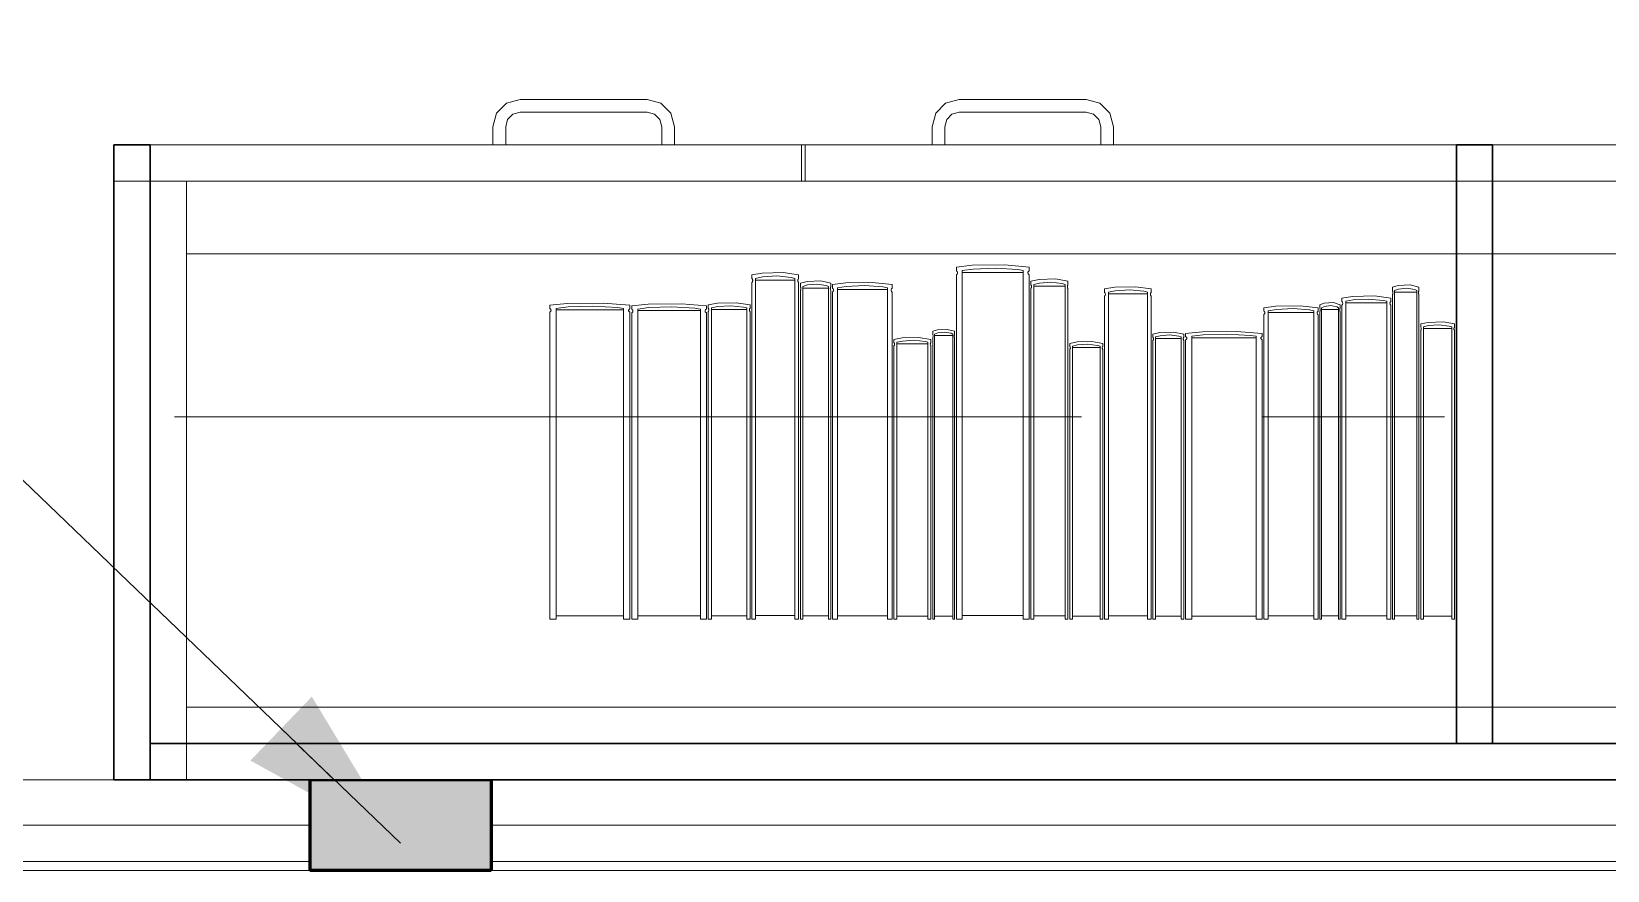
# Model space of a CAD drawing. Header units: inches. Extents: x -19 to 5698, y -728 to 92.
# Drawn here: x 232.367 to 233.235, y 29.7 to 30.162 of the extents above; entities that cross this region are included whole.
import ezdxf

# ---------------------------------------------------------------- set-up
doc = ezdxf.new("R2010")
doc.units = ezdxf.units.IN
doc.header["$MEASUREMENT"] = 0
doc.set_wipeout_variables(frame=1)
doc.linetypes.add('Punto & Raya', pattern=[0.65, 0.5, -0.075, 0, -0.075])
doc.linetypes.add('Wipeout_Contour', pattern=[1, 0, -1])
doc.layers.get('0').update_dxf_attribs({"color": 61})
for name, color, linetype in [('02 _ ARQ _ ALB _ Ejes Generales', 251, 'Continuous'), ('02 _ ARQ _ ZON _ Espacio.3D', 7, 'Continuous'), ('Acabado - Muros', 7, 'Continuous'), ('Interior - Mobiliario', 7, 'Continuous'), ('Notas - Etiquetas', 7, 'Continuous')]:
    doc.layers.add(name, color=color, linetype=linetype)
doc.dimstyles.new('Estilo_Generado__8', dxfattribs={"dimtxt": 0.18, "dimasz": 0.0912, "dimexe": 0.18, "dimexo": 0.0625, "dimgap": 0, "dimtad": 0, "dimtih": 1, "dimtoh": 1, "dimdec": 4, "dimzin": 0, "dimdsep": 46, "dimcen": 0.09, "dimadec": 0, "dimazin": 0, "dimtfac": 1, "dimtdec": 4, "dimtmove": 0, "dimatfit": 3, "dimldrblk": 'ARROWHEAD_5', "dimfxl": 1, "dimtolj": 1, "dimtzin": 0, "dimarcsym": 0})

# ---------------------------------------------------------------- blocks, each defined once
blk = doc.blocks.new('ARROWHEAD_5')
at = {"linetype": 'Continuous', "lineweight": 0}
blk.add_hatch(color=0, dxfattribs=at).paths.add_polyline_path([(-1, 0.2679), (0, 0), (-1, -0.2679)])
at = {"color": 0, "linetype": 'Continuous', "lineweight": 0}
blk.add_line((0, 0), (-1, 0), dxfattribs=at)

msp = doc.modelspace()

# ---------------------------------------------------------------- linework, layer by layer
at = {"layer": '02 _ ARQ _ ZON _ Espacio.3D', "color": 254, "linetype": 'Continuous', "lineweight": 0, "flags": 128}
msp.add_lwpolyline([(229.07002, 31), (229.57002, 31), (229.57002, 29.74994), (235.57003, 29.75), (235.57003, 30.2), (236.07002, 30.2), (236.07003, 30.7), (236.42005, 30.7), (236.42005, 31.89906), (237.77007, 31.89906), (237.77007, 32.9963), (236.42005, 32.9963), (236.42007, 39), (236.07002, 39), (236.07002, 39.4), (235.67002, 39.4), (235.66999, 39.7505), (229.57, 39.7505), (229.57002, 39), (229.07002, 39)], dxfattribs=at)
at = {"layer": 'Interior - Mobiliario', "color": 175, "linetype": 'Continuous', "lineweight": 13}
for p, q in [((232.62306, 30.11744), (232.62105, 30.10994)), ((232.62855, 30.12293), (232.62306, 30.11744)), ((232.63605, 30.12494), (232.62855, 30.12293)), ((232.63205, 30.11686), (232.63605, 30.11794)), ((232.70605, 30.12494), (232.63605, 30.12494)), ((232.63605, 30.11794), (232.70605, 30.11794)), ((232.71355, 30.12293), (232.70605, 30.12494)), ((232.70605, 30.11794), (232.71005, 30.11686)), ((232.71904, 30.11744), (232.71355, 30.12293)), ((232.72105, 30.10994), (232.71904, 30.11744)), ((232.86305, 30.10994), (232.86506, 30.11744)), ((232.86506, 30.11744), (232.87055, 30.12293)), ((232.87055, 30.12293), (232.87805, 30.12494)), ((232.87805, 30.11794), (232.87405, 30.11686)), ((232.87805, 30.12494), (232.94805, 30.12494)), ((232.94805, 30.11794), (232.87805, 30.11794)), ((232.94805, 30.12494), (232.95555, 30.12293)), ((232.95205, 30.11686), (232.94805, 30.11794)), ((232.95555, 30.12293), (232.96104, 30.11744)), ((232.96104, 30.11744), (232.96305, 30.10994)), ((232.62105, 30.10994), (232.62105, 30.09994)), ((232.62805, 30.10994), (232.62912, 30.11394)), ((232.62805, 30.09994), (232.62805, 30.10994)), ((232.62912, 30.11394), (232.63205, 30.11686)), ((232.71005, 30.11686), (232.71297, 30.11394)), ((232.71297, 30.11394), (232.71405, 30.10994)), ((232.71405, 30.10994), (232.71405, 30.09994)), ((232.72105, 30.09994), (232.72105, 30.10994)), ((232.86305, 30.09994), (232.86305, 30.10994)), ((232.87112, 30.11394), (232.87005, 30.10994)), ((232.87005, 30.10994), (232.87005, 30.09994)), ((232.87405, 30.11686), (232.87112, 30.11394)), ((232.95497, 30.11394), (232.95205, 30.11686)), ((232.95605, 30.10994), (232.95497, 30.11394)), ((232.95605, 30.09994), (232.95605, 30.10994)), ((232.96305, 30.10994), (232.96305, 30.09994)), ((232.62105, 30.09994), (232.62805, 30.09994)), ((232.71405, 30.09994), (232.72105, 30.09994)), ((232.79105, 30.09994), (232.79105, 30.07994)), ((232.79305, 30.09994), (232.79305, 30.07994)), ((232.87005, 30.09994), (232.86305, 30.09994)), ((232.96305, 30.09994), (232.95605, 30.09994)), ((232.43205, 29.76994), (232.43205, 30.07994)), ((232.43205, 30.07994), (233.89205, 30.07994)), ((232.45205, 30.03994), (232.45205, 30.07994)), ((232.45205, 29.78994), (232.45205, 30.03994)), ((232.87648, 30.0326), (232.88526, 30.03366)), ((232.87648, 30.03049), (232.87648, 30.0326)), ((232.87663, 30.03039), (232.87648, 30.03049)), ((232.87688, 30.03014), (232.87663, 30.03039)), ((232.87705, 30.02987), (232.87688, 30.03014)), ((232.88568, 30.03155), (232.87968, 30.03066)), ((232.87968, 30.03066), (232.87968, 29.83859)), ((232.88526, 30.03366), (232.90317, 30.03391)), ((232.89801, 30.03205), (232.88568, 30.03155)), ((232.91029, 30.03124), (232.89801, 30.03205)), ((232.90317, 30.03391), (232.91653, 30.0326)), ((232.91333, 30.03066), (232.91029, 30.03124)), ((232.91333, 29.83859), (232.91333, 30.03066)), ((232.91632, 30.03033), (232.91609, 30.03008)), ((232.91653, 30.03049), (232.91632, 30.03033)), ((232.91653, 30.0326), (232.91653, 30.03049)), ((232.76376, 30.02829), (232.7694, 30.02933)), ((232.76376, 30.02623), (232.76376, 30.02829)), ((232.76386, 30.02612), (232.76376, 30.02623)), ((232.76376, 30.02413), (232.76389, 30.02428)), ((232.76376, 29.83859), (232.76376, 30.02413)), ((232.76401, 30.02588), (232.76386, 30.02612)), ((232.76389, 30.02428), (232.76404, 30.02453)), ((232.76412, 30.02562), (232.76401, 30.02588)), ((232.76404, 30.02453), (232.76414, 30.02479)), ((232.76418, 30.02535), (232.76412, 30.02562)), ((232.76414, 30.02479), (232.76419, 30.02507)), ((232.76419, 30.02507), (232.76418, 30.02535)), ((232.76967, 30.02727), (232.76581, 30.0264)), ((232.76581, 30.0264), (232.76581, 29.83859)), ((232.76581, 30.02545), (232.78744, 30.02545)), ((232.7694, 30.02933), (232.78091, 30.02957)), ((232.77759, 30.02775), (232.76967, 30.02727)), ((232.78549, 30.02696), (232.77759, 30.02775)), ((232.78091, 30.02957), (232.7895, 30.02829)), ((232.78744, 30.0264), (232.78549, 30.02696)), ((232.78744, 29.83859), (232.78744, 30.0264)), ((232.78911, 30.02556), (232.78907, 30.02529)), ((232.78907, 30.02529), (232.78907, 30.02501)), ((232.78907, 30.02501), (232.78913, 30.02473)), ((232.78921, 30.02583), (232.78911, 30.02556)), ((232.78913, 30.02473), (232.78924, 30.02447)), ((232.78936, 30.02607), (232.78921, 30.02583)), ((232.78924, 30.02447), (232.7894, 30.02423)), ((232.7895, 30.02623), (232.78936, 30.02607)), ((232.7894, 30.02423), (232.7895, 30.02413)), ((232.7895, 30.02829), (232.7895, 30.02623)), ((232.7895, 30.02413), (232.7895, 29.83859)), ((232.7905, 30.02375), (232.79417, 30.02476)), ((232.7905, 30.02174), (232.7905, 30.02375)), ((232.79056, 30.02163), (232.7905, 30.02174)), ((232.79066, 30.0214), (232.79056, 30.02163)), ((232.79435, 30.02275), (232.79184, 30.0219)), ((232.79184, 30.0219), (232.79184, 29.83859)), ((232.79417, 30.02476), (232.80167, 30.02499)), ((232.79951, 30.02322), (232.79435, 30.02275)), ((232.80465, 30.02245), (232.79951, 30.02322)), ((232.80167, 30.02499), (232.80726, 30.02375)), ((232.80592, 30.0219), (232.80465, 30.02245)), ((232.80592, 29.83859), (232.80592, 30.0219)), ((232.80717, 30.02158), (232.80708, 30.02135)), ((232.80726, 30.02174), (232.80717, 30.02158)), ((232.80726, 30.02375), (232.80726, 30.02174)), ((232.80826, 30.02293), (232.81546, 30.02394)), ((232.80826, 30.02093), (232.80826, 30.02293)), ((232.8158, 30.02194), (232.81089, 30.02109)), ((232.81546, 30.02394), (232.83012, 30.02417)), ((232.82589, 30.02241), (232.8158, 30.02194)), ((232.83595, 30.02164), (232.82589, 30.02241)), ((232.83012, 30.02417), (232.84106, 30.02293)), ((232.83844, 30.02109), (232.83595, 30.02164)), ((232.84106, 30.02293), (232.84106, 30.02093)), ((232.87648, 30.02835), (232.87669, 30.0285)), ((232.87648, 29.83859), (232.87648, 30.02835)), ((232.87669, 30.0285), (232.87692, 30.02875)), ((232.87692, 30.02875), (232.87707, 30.02903)), ((232.87714, 30.02959), (232.87705, 30.02987)), ((232.87707, 30.02903), (232.87715, 30.02931)), ((232.87715, 30.02931), (232.87714, 30.02959)), ((232.87968, 30.02969), (232.91333, 30.02969)), ((232.91594, 30.02981), (232.91586, 30.02953)), ((232.91586, 30.02953), (232.91587, 30.02924)), ((232.91587, 30.02924), (232.91596, 30.02896)), ((232.91609, 30.03008), (232.91594, 30.02981)), ((232.91596, 30.02896), (232.91613, 30.0287)), ((232.91613, 30.0287), (232.91638, 30.02845)), ((232.91638, 30.02845), (232.91653, 30.02835)), ((232.91653, 30.02835), (232.91653, 29.83859)), ((232.91753, 30.02483), (232.92202, 30.02585)), ((232.91753, 30.02281), (232.91753, 30.02483)), ((232.91761, 30.02271), (232.91753, 30.02281)), ((232.91774, 30.02247), (232.91761, 30.02271)), ((232.91782, 30.02221), (232.91774, 30.02247)), ((232.91787, 30.02194), (232.91782, 30.02221)), ((232.91784, 30.0214), (232.91787, 30.02167)), ((232.91787, 30.02167), (232.91787, 30.02194)), ((232.92223, 30.02383), (232.91917, 30.02297)), ((232.91917, 30.02297), (232.91917, 29.83859)), ((232.91917, 30.02204), (232.93635, 30.02204)), ((232.92202, 30.02585), (232.93116, 30.02608)), ((232.92852, 30.0243), (232.92223, 30.02383)), ((232.93479, 30.02352), (232.92852, 30.0243)), ((232.93116, 30.02608), (232.93798, 30.02483)), ((232.93635, 30.02297), (232.93479, 30.02352)), ((232.93635, 29.83859), (232.93635, 30.02297)), ((232.93768, 30.02216), (232.93764, 30.02188)), ((232.93764, 30.02188), (232.93764, 30.02161)), ((232.93764, 30.02161), (232.93769, 30.02134)), ((232.93775, 30.02241), (232.93768, 30.02216)), ((232.93787, 30.02266), (232.93775, 30.02241)), ((232.93798, 30.02281), (232.93787, 30.02266)), ((232.93798, 30.02483), (232.93798, 30.02281)), ((232.95817, 30.02058), (232.9638, 30.02158)), ((232.9638, 30.02158), (232.97527, 30.0218)), ((232.97527, 30.0218), (232.98383, 30.02058)), ((233.11688, 30.02152), (233.12006, 30.02252)), ((233.11688, 30.01953), (233.11688, 30.02152)), ((233.12006, 30.02252), (233.12656, 30.02275)), ((233.12656, 30.02275), (233.1314, 30.02152)), ((233.1314, 30.02152), (233.1314, 30.01953)), ((232.66201, 30.0125), (232.68177, 30.01272)), ((232.68177, 30.01272), (232.6965, 30.01156)), ((232.73966, 30.0118), (232.74473, 30.01275)), ((232.74473, 30.01275), (232.75505, 30.01296)), ((232.75505, 30.01296), (232.76276, 30.0118)), ((232.7905, 30.01969), (232.79059, 30.01984)), ((232.7905, 29.83859), (232.7905, 30.01969)), ((232.79059, 30.01984), (232.79068, 30.02008)), ((232.79073, 30.02115), (232.79066, 30.0214)), ((232.79068, 30.02008), (232.79075, 30.02034)), ((232.79077, 30.02088), (232.79073, 30.02115)), ((232.79075, 30.02034), (232.79078, 30.0206)), ((232.79078, 30.0206), (232.79077, 30.02088)), ((232.79184, 30.02097), (232.80592, 30.02097)), ((232.80701, 30.02109), (232.80698, 30.02082)), ((232.80698, 30.02082), (232.80699, 30.02054)), ((232.80699, 30.02054), (232.80702, 30.02028)), ((232.80708, 30.02135), (232.80701, 30.02109)), ((232.80702, 30.02028), (232.8071, 30.02002)), ((232.8071, 30.02002), (232.8072, 30.01979)), ((232.8072, 30.01979), (232.80726, 30.01969)), ((232.80726, 30.01969), (232.80726, 29.83859)), ((232.80839, 30.02083), (232.80826, 30.02093)), ((232.80826, 30.01889), (232.80844, 30.01904)), ((232.80826, 29.83859), (232.80826, 30.01889)), ((232.80859, 30.02059), (232.80839, 30.02083)), ((232.80844, 30.01904), (232.80863, 30.01928)), ((232.80873, 30.02034), (232.80859, 30.02059)), ((232.80863, 30.01928), (232.80875, 30.01953)), ((232.8088, 30.02007), (232.80873, 30.02034)), ((232.80875, 30.01953), (232.80881, 30.0198)), ((232.80881, 30.0198), (232.8088, 30.02007)), ((232.81089, 30.02109), (232.81089, 29.83859)), ((232.81089, 30.02017), (232.83844, 30.02017)), ((232.83844, 29.83859), (232.83844, 30.02109)), ((232.84057, 30.02028), (232.84051, 30.02001)), ((232.84051, 30.02001), (232.84052, 30.01974)), ((232.84052, 30.01974), (232.8406, 30.01948)), ((232.8407, 30.02054), (232.84057, 30.02028)), ((232.8406, 30.01948), (232.84073, 30.01922)), ((232.84088, 30.02078), (232.8407, 30.02054)), ((232.84073, 30.01922), (232.84093, 30.01899)), ((232.84106, 30.02093), (232.84088, 30.02078)), ((232.84093, 30.01899), (232.84106, 30.01889)), ((232.84106, 30.01889), (232.84106, 29.83859)), ((232.91753, 30.02075), (232.91764, 30.0209)), ((232.91753, 29.83859), (232.91753, 30.02075)), ((232.91764, 30.0209), (232.91776, 30.02114)), ((232.91776, 30.02114), (232.91784, 30.0214)), ((232.93769, 30.02134), (232.93778, 30.02108)), ((232.93778, 30.02108), (232.9379, 30.02085)), ((232.9379, 30.02085), (232.93798, 30.02075)), ((232.93798, 30.02075), (232.93798, 29.83859)), ((232.95817, 30.0186), (232.95817, 30.02058)), ((232.95827, 30.0185), (232.95817, 30.0186)), ((232.95817, 30.01659), (232.95831, 30.01674)), ((232.95817, 29.83859), (232.95817, 30.01659)), ((232.95843, 30.01827), (232.95827, 30.0185)), ((232.95831, 30.01674), (232.95846, 30.01697)), ((232.95854, 30.01802), (232.95843, 30.01827)), ((232.95846, 30.01697), (232.95856, 30.01722)), ((232.9586, 30.01776), (232.95854, 30.01802)), ((232.95856, 30.01722), (232.9586, 30.01749)), ((232.9586, 30.01749), (232.9586, 30.01776)), ((232.96407, 30.0196), (232.96023, 30.01876)), ((232.96023, 30.01876), (232.96023, 29.83859)), ((232.96023, 30.01785), (232.98178, 30.01785)), ((232.97197, 30.02006), (232.96407, 30.0196)), ((232.97983, 30.0193), (232.97197, 30.02006)), ((232.98178, 30.01876), (232.97983, 30.0193)), ((232.98178, 29.83859), (232.98178, 30.01876)), ((232.98345, 30.01796), (232.9834, 30.0177)), ((232.9834, 30.0177), (232.98341, 30.01743)), ((232.98341, 30.01743), (232.98346, 30.01717)), ((232.98354, 30.01822), (232.98345, 30.01796)), ((232.98346, 30.01717), (232.98357, 30.01692)), ((232.98369, 30.01845), (232.98354, 30.01822)), ((232.98357, 30.01692), (232.98373, 30.01669)), ((232.98383, 30.0186), (232.98369, 30.01845)), ((232.98373, 30.01669), (232.98383, 30.01659)), ((232.98383, 30.02058), (232.98383, 30.0186)), ((232.98383, 30.01659), (232.98383, 29.83859)), ((233.07684, 30.01186), (233.07928, 30.01281)), ((233.07928, 30.01281), (233.08425, 30.01303)), ((233.08425, 30.01303), (233.08795, 30.01186)), ((233.08895, 30.01551), (233.09486, 30.01648)), ((233.08895, 30.01359), (233.08895, 30.01551)), ((233.08906, 30.01349), (233.08895, 30.01359)), ((233.08922, 30.01327), (233.08906, 30.01349)), ((233.08933, 30.01302), (233.08922, 30.01327)), ((233.0894, 30.01277), (233.08933, 30.01302)), ((233.0894, 30.01251), (233.0894, 30.01277)), ((233.09514, 30.01456), (233.09111, 30.01374)), ((233.09111, 30.01374), (233.09111, 29.83859)), ((233.09111, 29.84036), (233.09111, 30.01286)), ((233.09111, 30.01286), (233.11373, 30.01286)), ((233.09486, 30.01648), (233.1069, 30.0167)), ((233.10343, 30.01501), (233.09514, 30.01456)), ((233.11168, 30.01427), (233.10343, 30.01501)), ((233.1069, 30.0167), (233.11588, 30.01551)), ((233.11373, 30.01374), (233.11168, 30.01427)), ((233.11373, 29.83859), (233.11373, 30.01374)), ((233.11373, 30.01286), (233.11373, 29.84036)), ((233.11548, 30.01297), (233.11543, 30.01271)), ((233.11558, 30.01322), (233.11548, 30.01297)), ((233.11574, 30.01344), (233.11558, 30.01322)), ((233.11588, 30.01359), (233.11574, 30.01344)), ((233.11588, 30.01551), (233.11588, 30.01359)), ((233.11694, 30.01943), (233.11688, 30.01953)), ((233.11688, 30.01751), (233.11696, 30.01766)), ((233.11688, 29.83859), (233.11688, 30.01751)), ((233.11702, 30.0192), (233.11694, 30.01943)), ((233.11696, 30.01766), (233.11704, 30.01789)), ((233.11709, 30.01895), (233.11702, 30.0192)), ((233.11704, 30.01789), (233.1171, 30.01815)), ((233.11712, 30.01869), (233.11709, 30.01895)), ((233.1171, 30.01815), (233.11712, 30.01842)), ((233.11712, 30.01842), (233.11712, 30.01869)), ((233.12022, 30.02053), (233.11804, 30.01969)), ((233.11804, 30.01969), (233.11804, 29.83859)), ((233.11804, 30.01878), (233.13024, 30.01878)), ((233.12469, 30.021), (233.12022, 30.02053)), ((233.12914, 30.02024), (233.12469, 30.021)), ((233.13024, 30.01969), (233.12914, 30.02024)), ((233.13024, 29.83859), (233.13024, 30.01969)), ((233.13118, 30.01889), (233.13116, 30.01863)), ((233.13116, 30.01863), (233.13116, 30.01836)), ((233.13116, 30.01836), (233.13119, 30.01809)), ((233.13124, 30.01915), (233.13118, 30.01889)), ((233.13119, 30.01809), (233.13125, 30.01784)), ((233.13132, 30.01938), (233.13124, 30.01915)), ((233.13125, 30.01784), (233.13134, 30.01761)), ((233.1314, 30.01953), (233.13132, 30.01938)), ((233.13134, 30.01761), (233.1314, 30.01751)), ((233.1314, 30.01751), (233.1314, 29.83859)), ((232.65232, 30.01156), (232.66201, 30.0125)), ((232.65232, 30.00968), (232.65232, 30.01156)), ((232.65249, 30.00958), (232.65232, 30.00968)), ((232.65232, 30.00776), (232.65256, 30.0079)), ((232.65232, 29.83859), (232.65232, 30.00776)), ((232.65276, 30.00936), (232.65249, 30.00958)), ((232.65256, 30.0079), (232.65281, 30.00813)), ((232.65295, 30.00913), (232.65276, 30.00936)), ((232.65281, 30.00813), (232.65298, 30.00837)), ((232.65305, 30.00888), (232.65295, 30.00913)), ((232.65298, 30.00837), (232.65306, 30.00862)), ((232.65306, 30.00862), (232.65305, 30.00888)), ((232.66247, 30.01062), (232.65586, 30.00983)), ((232.65586, 30.00983), (232.65586, 29.83859)), ((232.65586, 30.00896), (232.69297, 30.00896)), ((232.67607, 30.01106), (232.66247, 30.01062)), ((232.68962, 30.01034), (232.67607, 30.01106)), ((232.69297, 30.00983), (232.68962, 30.01034)), ((232.69297, 29.83859), (232.69297, 30.00983)), ((232.69585, 30.00907), (232.69577, 30.00882)), ((232.69577, 30.00882), (232.69578, 30.00856)), ((232.69578, 30.00856), (232.69588, 30.00831)), ((232.69602, 30.00931), (232.69585, 30.00907)), ((232.69588, 30.00831), (232.69606, 30.00808)), ((232.69627, 30.00954), (232.69602, 30.00931)), ((232.69606, 30.00808), (232.69633, 30.00786)), ((232.6965, 30.00968), (232.69627, 30.00954)), ((232.69633, 30.00786), (232.6965, 30.00776)), ((232.6965, 30.01156), (232.6965, 30.00968)), ((232.6965, 30.00776), (232.6965, 29.83859)), ((232.6975, 30.01121), (232.70653, 30.01216)), ((232.6975, 30.00933), (232.6975, 30.01121)), ((232.69766, 30.00924), (232.6975, 30.00933)), ((232.6975, 30.00742), (232.69773, 30.00756)), ((232.6975, 29.83859), (232.6975, 30.00742)), ((232.69791, 30.00902), (232.69766, 30.00924)), ((232.69773, 30.00756), (232.69796, 30.00779)), ((232.69809, 30.00878), (232.69791, 30.00902)), ((232.69796, 30.00779), (232.69812, 30.00803)), ((232.69818, 30.00853), (232.69809, 30.00878)), ((232.69812, 30.00803), (232.69819, 30.00828)), ((232.69819, 30.00828), (232.69818, 30.00853)), ((232.70696, 30.01028), (232.7008, 30.00949)), ((232.7008, 30.00949), (232.7008, 29.83859)), ((232.7008, 30.00862), (232.73537, 30.00862)), ((232.70653, 30.01216), (232.72494, 30.01237)), ((232.71963, 30.01072), (232.70696, 30.01028)), ((232.73225, 30.01), (232.71963, 30.01072)), ((232.72494, 30.01237), (232.73866, 30.01121)), ((232.73537, 30.00949), (232.73225, 30.01)), ((232.73537, 29.83859), (232.73537, 30.00949)), ((232.73805, 30.00873), (232.73797, 30.00848)), ((232.73797, 30.00848), (232.73798, 30.00822)), ((232.73798, 30.00822), (232.73808, 30.00797)), ((232.73821, 30.00897), (232.73805, 30.00873)), ((232.73808, 30.00797), (232.73825, 30.00774)), ((232.73844, 30.00919), (232.73821, 30.00897)), ((232.73825, 30.00774), (232.7385, 30.00752)), ((232.73866, 30.00933), (232.73844, 30.00919)), ((232.7385, 30.00752), (232.73866, 30.00742)), ((232.73866, 30.01121), (232.73866, 30.00933)), ((232.73866, 30.00742), (232.73866, 29.83859)), ((232.73966, 30.00992), (232.73966, 30.0118)), ((232.73975, 30.00982), (232.73966, 30.00992)), ((232.73966, 30.008), (232.73979, 30.00814)), ((232.73966, 29.83859), (232.73966, 30.008)), ((232.73989, 30.0096), (232.73975, 30.00982)), ((232.73979, 30.00814), (232.73992, 30.00836)), ((232.73999, 30.00936), (232.73989, 30.0096)), ((232.73992, 30.00836), (232.74001, 30.00861)), ((232.74004, 30.00911), (232.73999, 30.00936)), ((232.74001, 30.00861), (232.74005, 30.00886)), ((232.74005, 30.00886), (232.74004, 30.00911)), ((232.74497, 30.01086), (232.74151, 30.01007)), ((232.74151, 30.01007), (232.74151, 29.83859)), ((232.74151, 30.0092), (232.76091, 30.0092)), ((232.75208, 30.0113), (232.74497, 30.01086)), ((232.75916, 30.01058), (232.75208, 30.0113)), ((232.76091, 30.01007), (232.75916, 30.01058)), ((232.76091, 29.83859), (232.76091, 30.01007)), ((232.76241, 30.00931), (232.76237, 30.00906)), ((232.76237, 30.00906), (232.76237, 30.0088)), ((232.76237, 30.0088), (232.76243, 30.00855)), ((232.7625, 30.00955), (232.76241, 30.00931)), ((232.76243, 30.00855), (232.76253, 30.00831)), ((232.76263, 30.00977), (232.7625, 30.00955)), ((232.76253, 30.00831), (232.76267, 30.00809)), ((232.76276, 30.00992), (232.76263, 30.00977)), ((232.76267, 30.00809), (232.76276, 30.008)), ((232.76276, 30.0118), (232.76276, 30.00992)), ((232.76276, 30.008), (232.76276, 29.83859)), ((233.046, 30.01019), (233.05255, 30.01113)), ((233.046, 30.00833), (233.046, 30.01019)), ((233.04612, 30.00823), (233.046, 30.00833)), ((233.046, 30.00643), (233.04616, 30.00657)), ((233.046, 29.83859), (233.046, 30.00643)), ((233.0463, 30.00801), (233.04612, 30.00823)), ((233.04616, 30.00657), (233.04633, 30.00679)), ((233.04643, 30.00778), (233.0463, 30.00801)), ((233.04633, 30.00679), (233.04645, 30.00703)), ((233.04649, 30.00753), (233.04643, 30.00778)), ((233.04645, 30.00703), (233.0465, 30.00728)), ((233.0465, 30.00728), (233.04649, 30.00753)), ((233.05286, 30.00926), (233.04839, 30.00848)), ((233.04839, 30.00848), (233.04839, 29.83859)), ((233.04839, 30.00762), (233.07345, 30.00762)), ((233.05255, 30.01113), (233.06589, 30.01134)), ((233.06204, 30.0097), (233.05286, 30.00926)), ((233.07119, 30.00898), (233.06204, 30.0097)), ((233.06589, 30.01134), (233.07584, 30.01019)), ((233.07345, 30.00848), (233.07119, 30.00898)), ((233.07345, 29.83859), (233.07345, 30.00848)), ((233.07539, 30.00772), (233.07534, 30.00747)), ((233.07534, 30.00747), (233.07535, 30.00722)), ((233.07535, 30.00722), (233.07541, 30.00697)), ((233.07551, 30.00796), (233.07539, 30.00772)), ((233.07541, 30.00697), (233.07554, 30.00674)), ((233.07568, 30.00818), (233.07551, 30.00796)), ((233.07554, 30.00674), (233.07572, 30.00652)), ((233.07584, 30.00833), (233.07568, 30.00818)), ((233.07572, 30.00652), (233.07584, 30.00643)), ((233.07584, 30.01019), (233.07584, 30.00833)), ((233.07584, 30.00643), (233.07584, 29.83859)), ((233.07684, 30.00998), (233.07684, 30.01186)), ((233.07688, 30.00988), (233.07684, 30.00998)), ((233.07684, 30.00806), (233.0769, 30.0082)), ((233.07684, 29.83859), (233.07684, 30.00806)), ((233.07695, 30.00967), (233.07688, 30.00988)), ((233.0769, 30.0082), (233.07696, 30.00843)), ((233.077, 30.00943), (233.07695, 30.00967)), ((233.07696, 30.00843), (233.077, 30.00867)), ((233.07702, 30.00918), (233.077, 30.00943)), ((233.077, 30.00867), (233.07702, 30.00892)), ((233.07702, 30.00892), (233.07702, 30.00918)), ((233.07939, 30.01093), (233.07773, 30.01013)), ((233.07773, 30.01013), (233.07773, 29.83859)), ((233.07773, 30.00927), (233.08706, 30.00927)), ((233.08281, 30.01137), (233.07939, 30.01093)), ((233.08622, 30.01065), (233.08281, 30.01137)), ((233.08706, 30.01013), (233.08622, 30.01065)), ((233.08706, 29.83859), (233.08706, 30.01013)), ((233.08779, 30.00937), (233.08777, 30.00912)), ((233.08777, 30.00912), (233.08777, 30.00887)), ((233.08777, 30.00887), (233.08779, 30.00861)), ((233.08783, 30.00961), (233.08779, 30.00937)), ((233.08779, 30.00861), (233.08784, 30.00838)), ((233.08789, 30.00984), (233.08783, 30.00961)), ((233.08784, 30.00838), (233.08791, 30.00816)), ((233.08795, 30.00998), (233.08789, 30.00984)), ((233.08791, 30.00816), (233.08795, 30.00806)), ((233.08795, 30.01186), (233.08795, 30.00998)), ((233.08795, 30.00806), (233.08795, 29.83859)), ((233.08895, 30.01163), (233.0891, 30.01178)), ((233.08895, 29.83859), (233.08895, 30.01163)), ((233.0891, 30.01178), (233.08925, 30.012)), ((233.08925, 30.012), (233.08935, 30.01225)), ((233.08935, 30.01225), (233.0894, 30.01251)), ((233.11543, 30.01271), (233.11544, 30.01245)), ((233.11544, 30.01245), (233.1155, 30.01219)), ((233.1155, 30.01219), (233.11561, 30.01195)), ((233.11561, 30.01195), (233.11578, 30.01173)), ((233.11578, 30.01173), (233.11588, 30.01163)), ((233.11588, 30.01163), (233.11588, 29.83859)), ((232.86344, 29.99722), (232.86608, 29.99809)), ((232.86344, 29.9955), (232.86344, 29.99722)), ((232.86349, 29.99541), (232.86344, 29.9955)), ((232.86356, 29.99521), (232.86349, 29.99541)), ((232.86621, 29.99636), (232.8644, 29.99563)), ((232.8644, 29.99563), (232.8644, 29.83859)), ((232.86608, 29.99809), (232.87146, 29.99828)), ((232.86991, 29.99677), (232.86621, 29.99636)), ((232.8736, 29.9961), (232.86991, 29.99677)), ((232.87146, 29.99828), (232.87548, 29.99722)), ((232.87452, 29.99563), (232.8736, 29.9961)), ((232.87452, 29.83859), (232.87452, 29.99563)), ((232.87541, 29.99536), (232.87534, 29.99516)), ((232.87548, 29.9955), (232.87541, 29.99536)), ((232.87548, 29.99722), (232.87548, 29.9955)), ((232.98483, 29.99565), (232.98855, 29.99651)), ((232.98483, 29.99394), (232.98483, 29.99565)), ((232.98855, 29.99651), (232.99615, 29.9967)), ((232.99615, 29.9967), (233.00181, 29.99565)), ((233.00181, 29.99565), (233.00181, 29.99394)), ((233.00281, 29.99603), (233.01206, 29.99689)), ((233.00281, 29.99432), (233.00281, 29.99603)), ((233.01206, 29.99689), (233.03093, 29.99709)), ((233.02549, 29.99558), (233.0125, 29.99518)), ((233.03843, 29.99492), (233.02549, 29.99558)), ((233.03093, 29.99709), (233.045, 29.99603)), ((233.045, 29.99603), (233.045, 29.99432)), ((233.1324, 30.00127), (233.13649, 30.00216)), ((233.1324, 29.99951), (233.1324, 30.00127)), ((233.13247, 29.99942), (233.1324, 29.99951)), ((233.1324, 29.9977), (233.1325, 29.99784)), ((233.1324, 29.83859), (233.1324, 29.9977)), ((233.13259, 29.99921), (233.13247, 29.99942)), ((233.1325, 29.99784), (233.13261, 29.99805)), ((233.13266, 29.99899), (233.13259, 29.99921)), ((233.13261, 29.99805), (233.13268, 29.99827)), ((233.13271, 29.99875), (233.13266, 29.99899)), ((233.13268, 29.99827), (233.13271, 29.99851)), ((233.13271, 29.99851), (233.13271, 29.99875)), ((233.13668, 30.00039), (233.13389, 29.99965)), ((233.13389, 29.99965), (233.13389, 29.83859)), ((233.13649, 30.00216), (233.14483, 30.00237)), ((233.14242, 30.00081), (233.13668, 30.00039)), ((232.84206, 29.99271), (232.84653, 29.99355)), ((232.84206, 29.99103), (232.84206, 29.99271)), ((232.84214, 29.99095), (232.84206, 29.99103)), ((232.84206, 29.98932), (232.84217, 29.98945)), ((232.84206, 29.83859), (232.84206, 29.98932)), ((232.84226, 29.99075), (232.84214, 29.99095)), ((232.84217, 29.98945), (232.84229, 29.98965)), ((232.84235, 29.99054), (232.84226, 29.99075)), ((232.84229, 29.98965), (232.84236, 29.98987)), ((232.8424, 29.99032), (232.84235, 29.99054)), ((232.84236, 29.98987), (232.8424, 29.99009)), ((232.8424, 29.99009), (232.8424, 29.99032)), ((232.84674, 29.99187), (232.84369, 29.99117)), ((232.84369, 29.99117), (232.84369, 29.83859)), ((232.84369, 29.9904), (232.86081, 29.9904)), ((232.84653, 29.99355), (232.85564, 29.99374)), ((232.85302, 29.99227), (232.84674, 29.99187)), ((232.85926, 29.99162), (232.85302, 29.99227)), ((232.85564, 29.99374), (232.86244, 29.99271)), ((232.86081, 29.99117), (232.85926, 29.99162)), ((232.86081, 29.83859), (232.86081, 29.99117)), ((232.86214, 29.99049), (232.8621, 29.99027)), ((232.8621, 29.99027), (232.8621, 29.99004)), ((232.8621, 29.99004), (232.86215, 29.98982)), ((232.86221, 29.99071), (232.86214, 29.99049)), ((232.86215, 29.98982), (232.86224, 29.9896)), ((232.86233, 29.9909), (232.86221, 29.99071)), ((232.86224, 29.9896), (232.86236, 29.98941)), ((232.86244, 29.99103), (232.86233, 29.9909)), ((232.86236, 29.98941), (232.86244, 29.98932)), ((232.86244, 29.99271), (232.86244, 29.99103)), ((232.86244, 29.98932), (232.86244, 29.83859)), ((232.86344, 29.99374), (232.8635, 29.99387)), ((232.86344, 29.83859), (232.86344, 29.99374)), ((232.8635, 29.99387), (232.86357, 29.99407)), ((232.86361, 29.99499), (232.86356, 29.99521)), ((232.86357, 29.99407), (232.86362, 29.99429)), ((232.86364, 29.99476), (232.86361, 29.99499)), ((232.86362, 29.99429), (232.86364, 29.99453)), ((232.86364, 29.99453), (232.86364, 29.99476)), ((232.8644, 29.99484), (232.87452, 29.99484)), ((232.8753, 29.99494), (232.87528, 29.99471)), ((232.87528, 29.99471), (232.87528, 29.99447)), ((232.87528, 29.99447), (232.87531, 29.99424)), ((232.87534, 29.99516), (232.8753, 29.99494)), ((232.87531, 29.99424), (232.87536, 29.99403)), ((232.87536, 29.99403), (232.87543, 29.99383)), ((232.87543, 29.99383), (232.87548, 29.99374)), ((232.87548, 29.99374), (232.87548, 29.83859)), ((232.93898, 29.99055), (232.94297, 29.99138)), ((232.93898, 29.98889), (232.93898, 29.99055)), ((232.93905, 29.98881), (232.93898, 29.98889)), ((232.93898, 29.98721), (232.93908, 29.98734)), ((232.93898, 29.83859), (232.93898, 29.98721)), ((232.93916, 29.98862), (232.93905, 29.98881)), ((232.93908, 29.98734), (232.93918, 29.98753)), ((232.93924, 29.98841), (232.93916, 29.98862)), ((232.93918, 29.98753), (232.93925, 29.98774)), ((232.93928, 29.98819), (232.93924, 29.98841)), ((232.93925, 29.98774), (232.93929, 29.98796)), ((232.93929, 29.98796), (232.93928, 29.98819)), ((232.94316, 29.98972), (232.94044, 29.98903)), ((232.94044, 29.98903), (232.94044, 29.83859)), ((232.94044, 29.98827), (232.95572, 29.98827)), ((232.94297, 29.99138), (232.95111, 29.99157)), ((232.94876, 29.99011), (232.94316, 29.98972)), ((232.95434, 29.98948), (232.94876, 29.99011)), ((232.95111, 29.99157), (232.95717, 29.99055)), ((232.95572, 29.98903), (232.95434, 29.98948)), ((232.95572, 29.83859), (232.95572, 29.98903)), ((232.9569, 29.98836), (232.95687, 29.98814)), ((232.95687, 29.98814), (232.95687, 29.98792)), ((232.95687, 29.98792), (232.95692, 29.9877)), ((232.95697, 29.98857), (232.9569, 29.98836)), ((232.95692, 29.9877), (232.95699, 29.98749)), ((232.95708, 29.98877), (232.95697, 29.98857)), ((232.95699, 29.98749), (232.9571, 29.9873)), ((232.95717, 29.98889), (232.95708, 29.98877)), ((232.9571, 29.9873), (232.95717, 29.98721)), ((232.95717, 29.99055), (232.95717, 29.98889)), ((232.95717, 29.98721), (232.95717, 29.83859)), ((232.98489, 29.99385), (232.98483, 29.99394)), ((232.98483, 29.9922), (232.98492, 29.99233)), ((232.98483, 29.83859), (232.98483, 29.9922)), ((232.985, 29.99365), (232.98489, 29.99385)), ((232.98492, 29.99233), (232.98502, 29.99253)), ((232.98507, 29.99344), (232.985, 29.99365)), ((232.98502, 29.99253), (232.98508, 29.99275)), ((232.98511, 29.99321), (232.98507, 29.99344)), ((232.98508, 29.99275), (232.98511, 29.99298)), ((232.98511, 29.99298), (232.98511, 29.99321)), ((232.98873, 29.9948), (232.98619, 29.99408)), ((232.98619, 29.99408), (232.98619, 29.83859)), ((232.98619, 29.99329), (233.00045, 29.99329)), ((232.99396, 29.9952), (232.98873, 29.9948)), ((232.99916, 29.99454), (232.99396, 29.9952)), ((233.00045, 29.99408), (232.99916, 29.99454)), ((233.00045, 29.83859), (233.00045, 29.99408)), ((233.00156, 29.99339), (233.00153, 29.99316)), ((233.00153, 29.99316), (233.00153, 29.99293)), ((233.00153, 29.99293), (233.00157, 29.9927)), ((233.00162, 29.99361), (233.00156, 29.99339)), ((233.00157, 29.9927), (233.00164, 29.99248)), ((233.00172, 29.99381), (233.00162, 29.99361)), ((233.00164, 29.99248), (233.00174, 29.99229)), ((233.00181, 29.99394), (233.00172, 29.99381)), ((233.00174, 29.99229), (233.00181, 29.9922)), ((233.00181, 29.9922), (233.00181, 29.83859)), ((233.00297, 29.99423), (233.00281, 29.99432)), ((233.00281, 29.99258), (233.00304, 29.99271)), ((233.00281, 29.83859), (233.00281, 29.99258)), ((233.00323, 29.99403), (233.00297, 29.99423)), ((233.00304, 29.99271), (233.00328, 29.99291)), ((233.00341, 29.99382), (233.00323, 29.99403)), ((233.00328, 29.99291), (233.00344, 29.99313)), ((233.00351, 29.99359), (233.00341, 29.99382)), ((233.00344, 29.99313), (233.00352, 29.99336)), ((233.00352, 29.99336), (233.00351, 29.99359)), ((233.0125, 29.99518), (233.00619, 29.99446)), ((233.00619, 29.99446), (233.00619, 29.83859)), ((233.00619, 29.99367), (233.04163, 29.99367)), ((233.04163, 29.99446), (233.03843, 29.99492)), ((233.04163, 29.83859), (233.04163, 29.99446)), ((233.04438, 29.99377), (233.0443, 29.99354)), ((233.0443, 29.99354), (233.04431, 29.99331)), ((233.04431, 29.99331), (233.0444, 29.99308)), ((233.04454, 29.99399), (233.04438, 29.99377)), ((233.0444, 29.99308), (233.04458, 29.99286)), ((233.04478, 29.99419), (233.04454, 29.99399)), ((233.04458, 29.99286), (233.04484, 29.99266)), ((233.045, 29.99432), (233.04478, 29.99419)), ((233.04484, 29.99266), (233.045, 29.99258)), ((233.045, 29.99258), (233.045, 29.83859)), ((232.69297, 29.84032), (232.65586, 29.84032)), ((232.73537, 29.84032), (232.7008, 29.84032)), ((232.76091, 29.84033), (232.74151, 29.84033)), ((232.78744, 29.84049), (232.76581, 29.84049)), ((232.80592, 29.84044), (232.79184, 29.84044)), ((232.83844, 29.84044), (232.81089, 29.84044)), ((232.86081, 29.84013), (232.84369, 29.84013)), ((232.87452, 29.84018), (232.8644, 29.84018)), ((232.91333, 29.84053), (232.87968, 29.84053)), ((232.93635, 29.84046), (232.91917, 29.84046)), ((232.95572, 29.84011), (232.94044, 29.84011)), ((232.98178, 29.84041), (232.96023, 29.84041)), ((233.00045, 29.84016), (232.98619, 29.84016)), ((233.04163, 29.84017), (233.00619, 29.84017)), ((233.07345, 29.84031), (233.04839, 29.84031)), ((233.08706, 29.84033), (233.07773, 29.84033)), ((233.11373, 29.84036), (233.09111, 29.84036)), ((233.13024, 29.84042), (233.11804, 29.84042)), ((232.65586, 29.83859), (232.65232, 29.83859)), ((232.6965, 29.83859), (232.69297, 29.83859)), ((232.7008, 29.83859), (232.6975, 29.83859)), ((232.73866, 29.83859), (232.73537, 29.83859)), ((232.74151, 29.83859), (232.73966, 29.83859)), ((232.76276, 29.83859), (232.76091, 29.83859)), ((232.76581, 29.83859), (232.76376, 29.83859)), ((232.7895, 29.83859), (232.78744, 29.83859)), ((232.79184, 29.83859), (232.7905, 29.83859)), ((232.80726, 29.83859), (232.80592, 29.83859)), ((232.81089, 29.83859), (232.80826, 29.83859)), ((232.84106, 29.83859), (232.83844, 29.83859)), ((232.84369, 29.83859), (232.84206, 29.83859)), ((232.86244, 29.83859), (232.86081, 29.83859)), ((232.8644, 29.83859), (232.86344, 29.83859)), ((232.87548, 29.83859), (232.87452, 29.83859)), ((232.87968, 29.83859), (232.87648, 29.83859)), ((232.91653, 29.83859), (232.91333, 29.83859)), ((232.91917, 29.83859), (232.91753, 29.83859)), ((232.93798, 29.83859), (232.93635, 29.83859)), ((232.94044, 29.83859), (232.93898, 29.83859)), ((232.95717, 29.83859), (232.95572, 29.83859)), ((232.96023, 29.83859), (232.95817, 29.83859)), ((232.98383, 29.83859), (232.98178, 29.83859)), ((232.98619, 29.83859), (232.98483, 29.83859)), ((233.00181, 29.83859), (233.00045, 29.83859)), ((233.00619, 29.83859), (233.00281, 29.83859)), ((233.045, 29.83859), (233.04163, 29.83859)), ((233.04839, 29.83859), (233.046, 29.83859)), ((233.07584, 29.83859), (233.07345, 29.83859)), ((233.07773, 29.83859), (233.07684, 29.83859)), ((233.08795, 29.83859), (233.08706, 29.83859)), ((233.09111, 29.83859), (233.08895, 29.83859)), ((233.11588, 29.83859), (233.11373, 29.83859)), ((233.11804, 29.83859), (233.11688, 29.83859)), ((233.1314, 29.83859), (233.13024, 29.83859)), ((233.13389, 29.83859), (233.1324, 29.83859)), ((233.89205, 29.76994), (232.43205, 29.76994))]:
    msp.add_line(p, q, dxfattribs=at)

# ---------------------------------------------------------------- next in the draw order: wipeouts: each hides what was drawn before it
at = {"color": 254, "linetype": 'Wipeout_Contour', "lineweight": 0, "ltscale": 9927.854325}
msp.add_wipeout([(230.37002, 29.733), (230.38652, 29.733), (230.38652, 29.7), (232.52002, 29.7), (232.52002, 29.75), (230.37002, 29.75)], dxfattribs=at).dxf.layer = 'Acabado - Muros'
at = {"color": 254, "linetype": 'Wipeout_Contour', "lineweight": 0, "ltscale": 9943.61647}
msp.add_wipeout([(232.62002, 29.75), (232.62002, 29.7), (234.75352, 29.7), (234.75352, 29.733), (234.77002, 29.733), (234.77002, 29.75)], dxfattribs=at).dxf.layer = 'Acabado - Muros'
at = {"color": 254, "linetype": 'Wipeout_Contour', "lineweight": 0, "ltscale": 6626.202533}
msp.add_wipeout([(233.15205, 30.09994), (233.15205, 29.76994), (233.17205, 29.76994), (233.17205, 30.09994)], dxfattribs=at).dxf.layer = 'Interior - Mobiliario'

# ---------------------------------------------------------------- next in the draw order: linework, layer by layer
at = {"layer": 'Acabado - Muros', "color": 7, "linetype": 'Continuous', "lineweight": 60}
for p, q in [((232.62002, 29.75), (232.52002, 29.75)), ((232.62002, 29.7), (232.52002, 29.7))]:
    msp.add_line(p, q, dxfattribs=at)
at = {"layer": 'Acabado - Muros', "color": 251, "linetype": 'Continuous', "lineweight": 13, "flags": 128}
for points in [[(229.67002, 29.75), (230.37002, 29.75), (232.52002, 29.75)], [(232.62002, 29.75), (234.77002, 29.75), (235.47003, 29.75)], [(230.38652, 29.7), (232.52002, 29.7)], [(232.62002, 29.7), (234.75352, 29.7)]]:
    msp.add_lwpolyline(points, dxfattribs=at)
at = {"layer": 'Interior - Mobiliario', "color": 175, "linetype": 'Continuous', "lineweight": 13}
for p, q in [((233.15205, 30.09994), (232.79305, 30.09994)), ((233.15205, 29.76994), (233.15205, 30.09994)), ((233.15205, 30.09994), (233.17205, 30.09994)), ((233.15205, 30.09994), (233.17205, 30.09994)), ((233.15205, 30.09994), (233.15205, 30.07994)), ((233.17205, 30.09994), (233.17205, 29.76994)), ((233.17205, 30.09994), (233.53105, 30.09994)), ((233.17205, 30.09994), (233.17205, 30.07994)), ((232.45205, 30.07994), (233.87205, 30.07994)), ((233.15205, 30.07994), (232.79305, 30.07994)), ((233.17205, 30.07994), (233.53105, 30.07994)), ((233.87205, 30.03994), (232.45205, 30.03994)), ((233.13389, 29.99883), (233.14955, 29.99883)), ((233.14814, 30.00013), (233.14242, 30.00081)), ((233.14483, 30.00237), (233.15105, 30.00127)), ((233.14955, 29.99965), (233.14814, 30.00013)), ((233.14955, 29.83859), (233.14955, 29.99965)), ((233.15077, 29.99893), (233.15073, 29.9987)), ((233.15073, 29.9987), (233.15074, 29.99846)), ((233.15074, 29.99846), (233.15078, 29.99822)), ((233.15084, 29.99916), (233.15077, 29.99893)), ((233.15078, 29.99822), (233.15086, 29.998)), ((233.15095, 29.99937), (233.15084, 29.99916)), ((233.15086, 29.998), (233.15097, 29.99779)), ((233.15105, 29.99951), (233.15095, 29.99937)), ((233.15097, 29.99779), (233.15105, 29.9977)), ((233.15105, 30.00127), (233.15105, 29.99951)), ((233.15105, 29.9977), (233.15105, 29.83859)), ((233.14955, 29.84022), (233.13389, 29.84022)), ((233.15105, 29.83859), (233.14955, 29.83859)), ((232.45205, 29.78994), (233.87205, 29.78994)), ((233.17205, 29.76994), (233.15205, 29.76994))]:
    msp.add_line(p, q, dxfattribs=at)
at = {"layer": 'Interior - Mobiliario', "color": 175, "linetype": 'Continuous', "lineweight": 30}
for p, q in [((233.15205, 30.09994), (233.15205, 29.76994)), ((233.17205, 30.09994), (233.15205, 30.09994)), ((233.17205, 30.09994), (233.17205, 29.76994)), ((233.17205, 29.76994), (233.15205, 29.76994))]:
    msp.add_line(p, q, dxfattribs=at)

# ---------------------------------------------------------------- next in the draw order: wipeouts: each hides what was drawn before it
at = {"color": 254, "linetype": 'Wipeout_Contour', "lineweight": 0, "ltscale": 6619.352656}
msp.add_wipeout([(232.52002, 29.705), (232.52002, 29.725), (230.38652, 29.725), (230.38652, 29.705)], dxfattribs=at).dxf.layer = 'Acabado - Muros'
at = {"color": 254, "linetype": 'Wipeout_Contour', "lineweight": 0, "ltscale": 6628.285217}
msp.add_wipeout([(234.75352, 29.705), (234.75352, 29.725), (232.62002, 29.725), (232.62002, 29.705)], dxfattribs=at).dxf.layer = 'Acabado - Muros'

# ---------------------------------------------------------------- next in the draw order: hatches: boundary and pattern name
at = {"layer": 'Acabado - Muros', "linetype": 'Continuous', "lineweight": 0}
msp.add_hatch(color=254, dxfattribs=at).paths.add_polyline_path([(232.62002, 29.75), (232.52002, 29.75), (232.52002, 29.7), (232.62002, 29.7)])

# ---------------------------------------------------------------- next in the draw order: linework, layer by layer
at = {"layer": 'Acabado - Muros', "color": 7, "linetype": 'Continuous', "lineweight": 60}
for p, q in [((232.52002, 29.75), (232.52002, 29.7)), ((232.62002, 29.75), (232.62002, 29.7))]:
    msp.add_line(p, q, dxfattribs=at)
at = {"layer": 'Acabado - Muros', "color": 7, "linetype": 'Continuous', "lineweight": 13, "flags": 128}
for points in [[(232.52002, 29.705), (232.52002, 29.725), (230.38652, 29.725), (230.38652, 29.705)], [(234.75352, 29.705), (234.75352, 29.725), (232.62002, 29.725), (232.62002, 29.705)]]:
    msp.add_lwpolyline(points, close=True, dxfattribs=at)

# ---------------------------------------------------------------- next in the draw order: wipeouts: each hides what was drawn before it
at = {"color": 254, "linetype": 'Wipeout_Contour', "lineweight": 0, "ltscale": 6626.189876}
msp.add_wipeout([(232.43205, 29.76994), (232.43205, 29.74994), (233.89205, 29.74994), (233.89205, 29.76994)], dxfattribs=at).dxf.layer = 'Interior - Mobiliario'

# ---------------------------------------------------------------- next in the draw order: linework, layer by layer
at = {"layer": 'Interior - Mobiliario', "color": 175, "linetype": 'Continuous', "lineweight": 13}
for p, q in [((233.15205, 29.76994), (233.15205, 30.09994)), ((233.17205, 30.09994), (233.17205, 29.76994)), ((232.45205, 29.74994), (232.45205, 29.78994)), ((232.43205, 29.74994), (232.43205, 29.76994)), ((232.43205, 29.76994), (233.89205, 29.76994)), ((233.17205, 29.76994), (233.15205, 29.76994)), ((233.89205, 29.74994), (232.43205, 29.74994)), ((233.87205, 29.74994), (232.45205, 29.74994))]:
    msp.add_line(p, q, dxfattribs=at)
at = {"layer": 'Interior - Mobiliario', "color": 175, "linetype": 'Continuous', "lineweight": 30}
for p, q in [((232.43205, 29.76994), (232.43205, 29.74994)), ((233.89205, 29.76994), (232.43205, 29.76994)), ((233.89205, 29.74994), (232.43205, 29.74994))]:
    msp.add_line(p, q, dxfattribs=at)

# ---------------------------------------------------------------- next in the draw order: wipeouts: each hides what was drawn before it
at = {"color": 254, "linetype": 'Wipeout_Contour', "lineweight": 0, "ltscale": 6623.242298}
msp.add_wipeout([(232.41205, 30.09994), (232.41205, 29.74994), (232.43205, 29.74994), (232.43205, 30.09994)], dxfattribs=at).dxf.layer = 'Interior - Mobiliario'

# ---------------------------------------------------------------- next in the draw order: linework, layer by layer
at = {"layer": '02 _ ARQ _ ALB _ Ejes Generales', "color": 251, "linetype": 'Punto & Raya', "lineweight": 13, "true_color": 0x636466}
msp.add_line((190.84544, 29.95), (239.57002, 29.95), dxfattribs=at)
at = {"layer": 'Interior - Mobiliario', "color": 175, "linetype": 'Continuous', "lineweight": 30}
for p, q in [((232.41205, 30.09994), (232.41205, 29.74994)), ((232.43205, 30.09994), (232.41205, 30.09994)), ((232.43205, 30.09994), (232.43205, 29.74994)), ((232.43205, 29.74994), (232.41205, 29.74994))]:
    msp.add_line(p, q, dxfattribs=at)
at = {"layer": 'Interior - Mobiliario', "color": 175, "linetype": 'Continuous', "lineweight": 13}
for p, q in [((232.41205, 29.74994), (232.41205, 30.09994)), ((232.41205, 30.09994), (232.43205, 30.09994)), ((232.41205, 30.09994), (232.41205, 29.74994)), ((233.91205, 30.09994), (232.41205, 30.09994)), ((232.43205, 30.09994), (232.43205, 29.74994)), ((232.43205, 29.74994), (232.43205, 30.09994)), ((232.43205, 30.09994), (233.89205, 30.09994)), ((232.43205, 29.76994), (232.43205, 30.09994)), ((232.43205, 30.09994), (233.89205, 30.09994)), ((232.43205, 30.09994), (232.79105, 30.09994)), ((232.43205, 30.09994), (232.43205, 30.07994)), ((232.41205, 29.74994), (232.41205, 30.07994)), ((232.41205, 30.07994), (232.45205, 30.07994)), ((232.43205, 29.76994), (232.43205, 30.07994)), ((232.43205, 30.07994), (233.89205, 30.07994)), ((232.43205, 29.76994), (232.43205, 30.07994)), ((232.43205, 30.07994), (233.89205, 30.07994)), ((232.43205, 30.07994), (232.79105, 30.07994)), ((233.89205, 29.76994), (232.43205, 29.76994)), ((233.89205, 29.76994), (232.43205, 29.76994)), ((233.89205, 29.76994), (232.43205, 29.76994)), ((232.43205, 29.74994), (232.41205, 29.74994)), ((232.45205, 29.74994), (232.41205, 29.74994)), ((232.41205, 29.74994), (233.91205, 29.74994)), ((233.89205, 29.74994), (232.43205, 29.74994))]:
    msp.add_line(p, q, dxfattribs=at)

# ---------------------------------------------------------------- next in the draw order: leaders
at = {"layer": 'Notas - Etiquetas', "color": 144, "linetype": 'Continuous', "lineweight": 13, "annotation_type": 0, "has_hookline": 1, "hookline_direction": 1, "text_width": 0.96501}
msp.add_leader([(232.57002, 29.715), (232.33502, 29.94084), (231.14823, 29.94084)], dimstyle='Estilo_Generado__8', dxfattribs=at)

doc.saveas('drawing.dxf')
